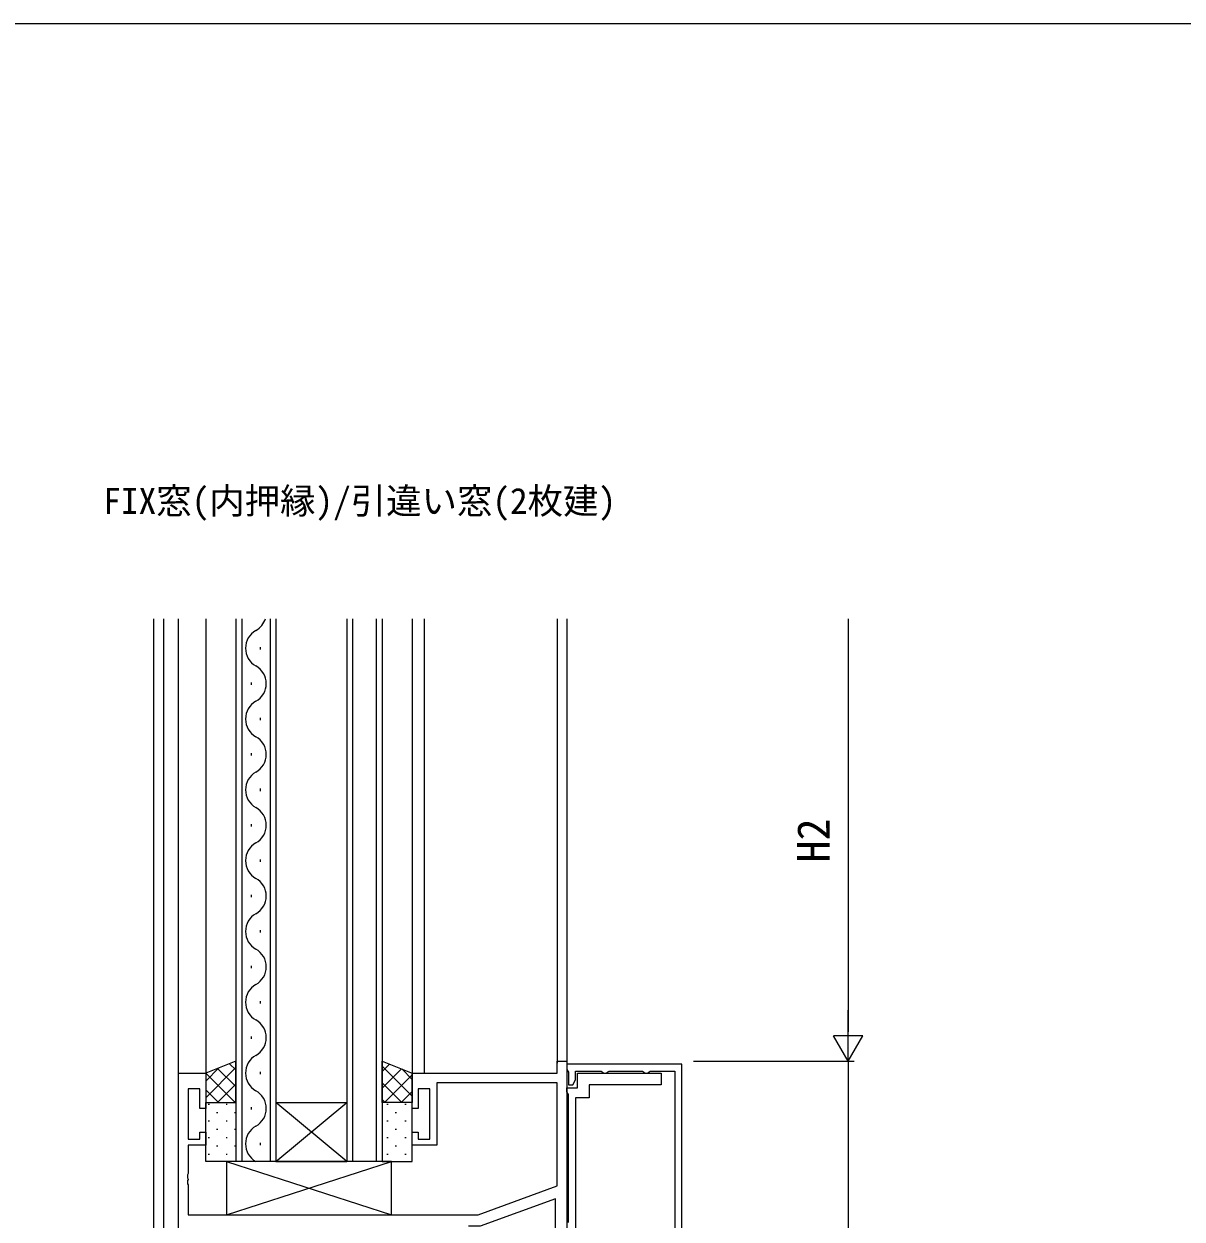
# Model space of a CAD drawing. Units: millimetres, scale not verified. Extents: x -793 to 793, y -564 to 564.
# Drawn here: x -539.8 to -343.5, y 356 to 558.6 of the extents above; entities that cross this region are included whole.
import ezdxf
from ezdxf.enums import TextEntityAlignment as Align

# ---------------------------------------------------------------- set-up
doc = ezdxf.new("R2010")
doc.units = ezdxf.units.MM
doc.header["$LTSCALE"] = 4
for name, color, linetype in [('0-1_USER1', 3, 'Continuous'), ('0-2_YKK_11', 7, 'Continuous'), ('0-3_YKK_12', 2, 'Continuous'), ('0-4_YKK_13', 4, 'Continuous'), ('0-6_YKK_D', 6, 'Continuous'), ('0-7_YKK_ZWAK', 7, 'Continuous')]:
    doc.layers.add(name, color=color, linetype=linetype)
doc.styles.add('ＭＳ ゴシック', font='')
doc.styles.get('ＭＳ ゴシック').set_extended_font_data('MS Gothic')

msp = doc.modelspace()

# ---------------------------------------------------------------- linework, layer by layer
at = {"layer": '0-2_YKK_11'}
for points in [[(-470.986, 369.594), (-470.986, 378.094), (-472.986, 378.094), (-472.986, 374.794), (-473.986, 374.794), (-473.986, 380.794), (-449.416, 380.794), (-449.416, 382.794), (-447.786, 382.794)], [(-447.786, 382.794), (-447.786, 282.794), (-449.416, 282.794), (-449.416, 303.294), (-463.936, 303.294)], [(-428.283, 283.294), (-428.283, 382.294), (-447.783, 382.294), (-447.783, 381.394), (-447.603, 381.119), (-447.483, 380.936), (-447.483, 378.794), (-446.783, 378.794), (-446.283, 379.66), (-446.283, 381.094), (-441.941, 381.094), (-441.758, 380.974), (-441.483, 380.794), (-441.083, 380.794), (-440.808, 380.974), (-440.625, 381.094), (-434.941, 381.094), (-434.758, 380.974), (-434.483, 380.794), (-434.083, 380.794), (-433.808, 380.974), (-433.625, 381.094), (-429.483, 381.094), (-429.483, 295.594)], [(-513.586, 352.794), (-513.586, 380.794), (-508.986, 380.794), (-508.986, 374.794), (-509.986, 374.794), (-509.986, 378.094), (-511.956, 378.094), (-511.956, 369.594), (-509.986, 369.594), (-509.986, 370.794), (-508.986, 370.794), (-508.986, 368.594), (-511.956, 368.594), (-511.956, 363.752), (-512.076, 363.569), (-512.076, 363.019), (-511.956, 362.836), (-511.956, 362.752), (-512.076, 362.569), (-512.076, 362.019), (-511.956, 361.836), (-511.956, 356.794), (-462.786, 356.794), (-449.416, 361.66), (-449.416, 379.164), (-469.786, 379.164), (-469.786, 368.594), (-473.986, 368.594), (-473.986, 370.794), (-472.986, 370.794), (-472.986, 369.594), (-470.986, 369.594)], [(-447.483, 355.452), (-447.483, 377.136), (-447.603, 377.319), (-447.783, 377.594), (-447.783, 378.294), (-445.983, 378.294), (-445.983, 380.794), (-431.783, 380.794), (-431.783, 378.794), (-443.983, 378.794), (-443.983, 376.594), (-446.283, 376.594)], [(-446.283, 376.594), (-446.283, 290.394)], [(-461.035, 305.224), (-449.716, 305.224), (-449.716, 359.497), (-462.445, 354.864), (-464.435, 354.864)]]:
    msp.add_lwpolyline(points, dxfattribs=at)
at = {"layer": '0-3_YKK_12'}
for p, q in [((-517.786, 301.994), (-517.786, 457.794)), ((-516.156, 457.794), (-516.156, 302.294)), ((-513.586, 380.494), (-513.586, 457.794)), ((-508.986, 457.794), (-508.986, 380.294)), ((-503.888, 457.794), (-503.888, 365.794)), ((-502.888, 457.794), (-502.888, 365.794)), ((-498.088, 457.794), (-498.088, 365.794)), ((-497.088, 457.794), (-497.088, 365.794)), ((-485.088, 457.794), (-485.088, 365.794)), ((-484.088, 457.794), (-484.088, 365.794)), ((-480.088, 457.794), (-480.088, 365.794)), ((-479.088, 457.794), (-479.088, 365.794)), ((-473.986, 457.794), (-473.986, 380.494)), ((-471.986, 457.794), (-471.986, 380.794)), ((-449.416, 457.794), (-449.416, 382.494)), ((-447.788, 457.794), (-447.788, 382.531)), ((-447.786, 457.794), (-447.786, 382.794)), ((-499.728, 452.594), (-499.728, 452.994)), ((-501.248, 446.581), (-501.248, 446.981)), ((-499.728, 440.594), (-499.728, 440.994)), ((-501.248, 434.594), (-501.248, 434.994)), ((-499.728, 428.594), (-499.728, 428.994)), ((-501.248, 422.594), (-501.248, 422.994)), ((-499.728, 416.594), (-499.728, 416.994)), ((-501.248, 410.581), (-501.248, 410.981)), ((-499.728, 404.594), (-499.728, 404.994)), ((-501.248, 398.594), (-501.248, 398.994)), ((-499.728, 392.594), (-499.728, 392.994)), ((-501.248, 386.594), (-501.248, 386.994)), ((-499.728, 380.594), (-499.728, 380.994)), ((-501.248, 374.594), (-501.248, 374.994)), ((-497.088, 375.794), (-485.088, 375.794)), ((-497.088, 365.794), (-485.088, 375.794)), ((-485.088, 365.794), (-497.088, 375.794)), ((-499.728, 368.594), (-499.728, 368.994)), ((-497.088, 365.794), (-503.888, 365.794)), ((-497.088, 365.794), (-485.088, 365.794)), ((-479.088, 365.794), (-485.088, 365.794))]:
    msp.add_line(p, q, dxfattribs=at)
for centre, start, end in [((-502.165, 458.794), 299.20254, 343.08417), ((-498.811, 452.794), 119.20254, 240.79746), ((-502.165, 446.794), 299.20254, 60.79746), ((-498.811, 440.794), 119.20254, 240.79746), ((-502.165, 434.794), 299.20254, 60.79746), ((-498.811, 428.794), 119.20254, 240.79746), ((-502.165, 422.794), 299.20254, 60.79746), ((-498.811, 416.794), 119.20254, 240.79746), ((-502.165, 410.794), 299.20254, 60.79746), ((-498.811, 404.794), 119.20254, 240.79746), ((-502.165, 398.794), 299.20254, 60.79746), ((-498.811, 392.794), 119.20254, 240.79746), ((-502.165, 386.794), 299.20254, 60.79746), ((-498.811, 380.794), 119.20254, 240.79746), ((-502.165, 374.794), 299.20254, 60.79746), ((-498.811, 368.794), 119.20254, 240.79746)]:
    msp.add_arc(centre, 3.437, start, end, dxfattribs=at)
at = {"layer": '0-4_YKK_13'}
for p, q in [((-503.89, 381.717), (-508.99, 376.617)), ((-506.772, 381.664), (-508.99, 379.446)), ((-506.969, 381.586), (-503.89, 378.507)), ((-504.938, 382.383), (-503.89, 381.335)), ((-477.844, 382.307), (-479.086, 381.066)), ((-479.086, 381.987), (-473.986, 376.887)), ((-475.813, 381.511), (-479.086, 378.238)), ((-475.76, 381.49), (-473.986, 379.715)), ((-508.99, 380.779), (-504.005, 375.794)), ((-503.89, 378.889), (-506.985, 375.794)), ((-479.086, 379.158), (-475.721, 375.794)), ((-473.986, 380.509), (-478.701, 375.794)), ((-508.99, 377.95), (-506.834, 375.794)), ((-473.986, 377.681), (-475.872, 375.794)), ((-508.565, 375.514), (-508.365, 375.514)), ((-505.535, 375.514), (-505.335, 375.514)), ((-503.89, 376.061), (-504.156, 375.794)), ((-479.086, 376.33), (-478.55, 375.794)), ((-478.265, 375.514), (-478.065, 375.514)), ((-475.235, 375.514), (-475.035, 375.514)), ((-507.15, 374.099), (-506.95, 374.099)), ((-504.12, 374.099), (-503.92, 374.099)), ((-476.85, 374.099), (-476.65, 374.099)), ((-508.565, 372.684), (-508.365, 372.684)), ((-507.15, 371.269), (-506.95, 371.269)), ((-505.535, 372.684), (-505.335, 372.684)), ((-504.12, 371.269), (-503.92, 371.269)), ((-478.265, 372.684), (-478.065, 372.684)), ((-476.85, 371.269), (-476.65, 371.269)), ((-475.235, 372.684), (-475.035, 372.684)), ((-508.565, 369.854), (-508.365, 369.854)), ((-505.535, 369.854), (-505.335, 369.854)), ((-478.265, 369.854), (-478.065, 369.854)), ((-475.235, 369.854), (-475.035, 369.854)), ((-508.565, 367.024), (-508.365, 367.024)), ((-507.15, 368.439), (-506.95, 368.439)), ((-505.535, 367.024), (-505.335, 367.024)), ((-504.12, 368.439), (-503.92, 368.439)), ((-478.265, 367.024), (-478.065, 367.024)), ((-476.85, 368.439), (-476.65, 368.439)), ((-475.235, 367.024), (-475.035, 367.024)), ((-505.486, 356.794), (-477.486, 365.794)), ((-505.486, 365.794), (-477.486, 356.794))]:
    msp.add_line(p, q, dxfattribs=at)
for points in [[(-503.89, 375.794), (-503.89, 382.794), (-508.99, 380.794), (-508.99, 375.794)], [(-479.086, 375.794), (-479.086, 382.794), (-473.986, 380.794), (-473.986, 375.794)], [(-508.99, 375.794), (-503.89, 375.794), (-503.89, 365.794), (-508.99, 365.794)], [(-473.986, 375.794), (-479.086, 375.794), (-479.086, 365.794), (-473.986, 365.794)], [(-505.486, 356.794), (-477.486, 356.794), (-477.486, 365.794), (-505.486, 365.794)]]:
    msp.add_lwpolyline(points, close=True, dxfattribs=at)
at = {"layer": '0-6_YKK_D'}
for p, q in [((-400.086, 457.794), (-400.086, 387.794)), ((-400.086, 382.794), (-400.086, 391.454)), ((-400.086, 382.794), (-402.586, 387.124)), ((-397.586, 387.124), (-402.586, 387.124)), ((-400.086, 382.794), (-397.586, 387.124)), ((-426.283, 382.794), (-399.086, 382.794)), ((-426.283, 382.794), (-399.086, 382.794)), ((-400.086, 382.794), (-400.086, 282.794))]:
    msp.add_line(p, q, dxfattribs=at)
at = {"layer": '0-7_YKK_ZWAK'}
msp.add_line((752.2, 558.6), (-787.8, 558.6), dxfattribs=at)

# ---------------------------------------------------------------- texts
at = {"layer": '0-1_USER1', "style": 'ＭＳ ゴシック'}
msp.add_text('FIX窓(内押縁)/引違い窓(2枚建)', height=4.399, dxfattribs=at).set_placement((-526.359, 474.244), align=Align.BOTTOM_LEFT)
at = {"layer": '0-6_YKK_D', "style": 'ＭＳ ゴシック'}
msp.add_text('H2', height=5.499, rotation=90, dxfattribs=at).set_placement((-401.586, 416.466), align=Align.BOTTOM_LEFT)

doc.saveas('drawing.dxf')
